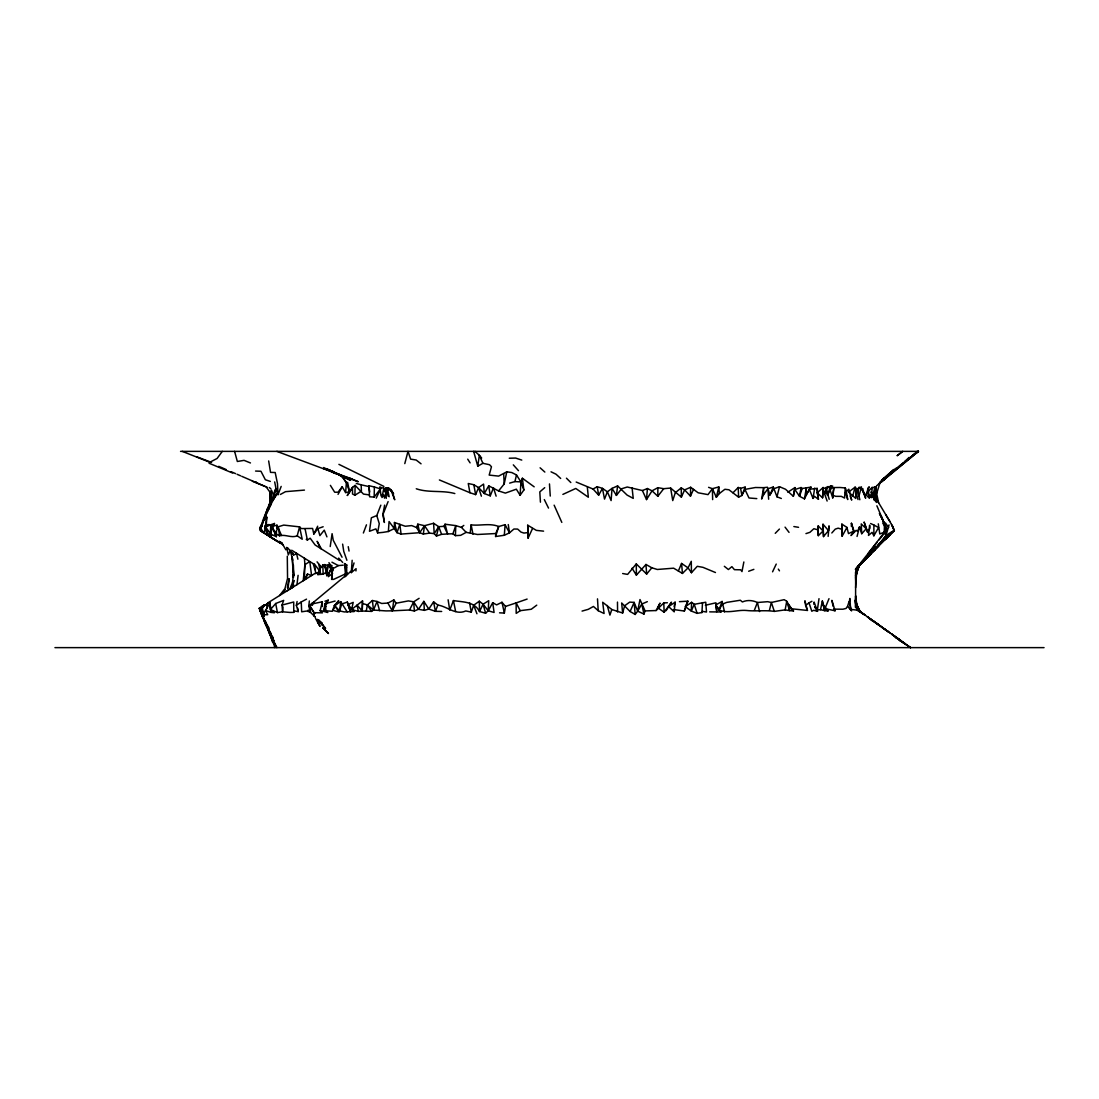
<?xml version="1.0" encoding="UTF-8"?>
<svg xmlns="http://www.w3.org/2000/svg" width="1099" height="1099" viewBox="0 0 1099 1099"><rect width="100%" height="100%" fill="white"/><g stroke="black" fill="none" stroke-linecap="round" stroke-linejoin="round"><path stroke-width="1.5" d="M855.654 572.112L855.654 579.132L856.822 569.296L855.613 587.704M867.674 532.424L864.171 522.245L867.674 532.424L869.955 528.124L869.625 525.198L868.512 535.419L872.056 532.369L873.856 535.79L873.897 525.034L870.614 523.522M313.71 613.462L313.71 615.838L315.399 617.047L308.091 610.192L310.481 611.964L309.643 611.003L309.698 605.7L313.916 602.046M576.192 482.049L593.075 489.041L597.197 486.706L602.472 488.368L604.519 499.097L607.376 491.803L612.047 488.382L616.402 495.402L621.567 488.794L627.241 487.008L642.393 490.539L647.421 488.533L652.037 490.827L657.82 496.267L657.861 487.681L663.727 488.684L670.637 488.052L681.366 497.133L684.622 489.893L690.639 487.269L698.153 492.792L708.003 494.619L712.413 488.684L718.815 486.926L719.364 493.506L716.342 497.284L712.413 488.684L708.594 487.338M857.22 608.132L855.654 596.001L855.571 607.527L855.654 571.782M352.161 560.284L351.295 572.606L356.076 568.678L355.939 570.931M670.637 488.052L672.739 500.594L675.281 492.723L681.243 487.874L684.622 489.893L690.474 496.157L690.639 487.269M368.742 485.689L369.621 496.789L374.155 497.078L374.374 486.967L368.742 485.689L369.786 491.995M719.364 493.506L724.9 489.289L728.939 489.769L738.597 497.174L741.866 495.47L744.943 489.398L755.425 487.516L763.654 487.668L761.593 499.056L763.489 494.784L763.654 487.668L767.459 487.255L769.946 494.99L773.765 488.753L779.507 486.72L785.538 489.261L793.341 496.295L794.975 487.571L787.818 492.201M354.895 495.223L355.142 485.387L352.518 487.352L347.339 495.443L352.518 487.352L352.532 493.987L354.895 495.223L361.406 491.171L361.173 484.824L356.296 483.45M324.974 601.194L328.216 600.164L325.167 603.777L325.991 610.81L332.241 611.291L334.439 605.467L340.731 601.648L339.632 610.907L341.707 603.997L347.339 602.087L350.512 611.923L348.026 604.587L353.205 602.376L351.598 609.519L358.343 611.415L362.23 611.017L362.505 600.878L351.598 609.519L354.015 611.525L344.317 611.937L339.632 610.907L334.439 605.467L338.684 600.645L336.198 604.807M532.534 528.495L528.097 538.112L527.699 525.198L536.339 530.377L543.579 531.147M817.175 488.396L817.189 492.874L822.588 497.792L823.096 487.516L817.189 492.874L818.439 499.289L814.538 496.363L813.04 498.438L809.304 489.261L810.966 487.132L802.215 488.492L801.116 487.53L794.879 489.536L799.481 496.253L804.454 498.864L809.304 489.261L817.175 488.396L818.439 499.289M441.606 534.334L438.735 526.696L433.597 523.275L424.53 525.693L419.681 532.699L416.576 527.52L411.672 525.583L405.256 526.256L394.472 522.492L394.266 528.55L397 532.672L401.08 534.087L419.681 532.699L423.321 534.045L429.517 533.111L434.215 533.619L436.454 536.024L441.606 534.334L447.595 533.935L452.884 533.784L455.412 535.639L460.646 535.337L466.196 532.356L477.447 534.485L495.773 533.537L498.726 526.517L505.1 524.69L509.483 532.836L504.331 535.268L495.58 536.518L495.773 533.537M846.972 527.438L842.136 536.188L841.889 524.141L846.972 527.438L848.483 533.606L853.525 531.243L851.437 523.261L851.34 526.339M455.412 535.639L455.797 525.624L445.054 524.223L444.01 526.311L447.595 533.935L445.054 524.223M691.614 602.321L691.257 611.03L697.151 613.352L701.918 612.541L702.742 611.401L706.506 612.033L705.75 602.238L694.238 604.299L691.614 602.321L685.35 606.648L691.257 611.03L694.238 604.299L697.151 613.352M492.709 602.692L494.083 612.486L488.244 610.769L488.725 600.713L483.065 604.203L479.535 611.539L485.607 613.215L488.244 610.769L492.709 602.692L496.611 604.903L501.968 602.279L505.499 606.428L504.359 613.05L499.55 612.83M822.588 497.792L823.096 487.516M262.922 521.613L266.782 517.148L264.323 533.166L266.755 534.581L268.513 534.581L267.236 533.784L264.735 526.421L268.967 524.484L265.67 526.984L271.178 534.883L270.299 533.853L270.794 524.731L274.448 523.495L273.266 526.448M496.13 496.157L493.492 487.819L490.278 495.841L484.288 493.52L488.712 485.84L498.589 490.923L505.361 493.108L516.338 489.179L520.102 495.278L520.926 481.925L522.368 478.244L534.183 486.83M701.918 612.541L702.522 602.609M855.654 580.341L856.162 571.768M845.213 487.956L844.582 498.053L841.312 496.363L835.693 496.336L832.726 495.223L833.88 487.558L840.062 487.489L845.213 487.956L845.859 488.931L847.714 499.55L845.461 492.517L848.826 489.165L851.684 500.114L850.145 496.102M264.213 611.47L263.994 614.767L267.716 614.712L265.45 610.495L270.052 602.911L270.835 612.363L274.379 612.761L270.491 609.519L270.203 604.326M388.373 531.504L389.073 521.53L394.266 528.55L388.373 531.504L383.002 532.369L377.603 532.905L375.913 528.88L369.47 531.284L371.352 517.794L376.778 515.555L380.831 505.169M504.331 535.268L505.1 524.69M347.6 482.337L349.551 491.803L345.622 492.586L346.391 482.695L341.816 475.647M869.213 495.264L871.438 497.517L872.249 487.2L868.031 491.844M642.393 490.539L646.514 499.578L647.421 488.533M345.897 573.692L333.643 579.379L331.664 579.393L332.599 568.32L328.931 562.647M813.919 604.436L814.112 602.073L817.505 611.332L813.7 610.275L811.79 611.236L809.029 602.843L811.927 601.304M828.151 536.381L829.044 525.858L828.522 530.611L823.508 536.587L823.014 524.264L828.522 530.611M666.076 610.701L668.645 606.607L675.102 602.197L674.209 611.841L668.645 606.607L671.475 602.17L664.153 612.253L657.875 607.829L659.991 603.117L656.089 610.549L645.099 610.92L639.989 599.559L637.681 611.154L635.181 614.451L630.098 611.497L621.663 602.98L622.638 613.022L611.8 609.505L602.678 602.252L604.093 613.517L598.199 610.687L593.446 606.456L588.24 609.341L582.058 611.085M856.08 571.48L855.654 576.164L859.473 565.023M283.047 606.909L282.58 611.813L277.401 612.583L270.491 609.519L275.712 603.502L283.666 600.384L282.017 605.082L282.58 611.813L290.026 612.445L293.763 612.377L294.106 610.92L298.172 611.593L297.802 608.228M276.412 531.092L276.344 536.683L270.299 533.853L272.112 526.352L274.448 523.495M276.701 528.138L276.989 525.185L272.112 526.352L276.344 536.683M817.848 529.814L818.219 525.926L823.096 530.982L818.315 535.639L817.848 529.814L813.851 528.715L809.894 532.342L805.952 533.606M858.621 565.93L855.654 575.739L855.942 572.771M309.341 600.961L308.86 605.755L310.44 612.157L306.621 611.044L301.675 611.8L301.236 601.977L306.525 599.147M732.978 492.778L738.226 487.489L740.589 488.286L745.163 487.118L744.943 489.398L748.982 497.984L756.799 498.616M303.2 580.78L304.89 564.666L304.423 558.182M331.664 579.393L331.994 569.09M830.143 490.154L832.74 497.888L833.88 487.558L829.621 488.615M326.788 575.656L327.914 565.463L324.645 564.584L326.788 575.656L331.541 568.732M269.392 487.53L270.972 488.986M288.007 588.721L289.133 578.706L287.388 587.773M314.41 573.774L289.628 589.256L292.513 582.539L293.474 574.173L293.433 577.36L292.21 557.811L290.15 550.475M363.096 603.681L367.382 604.931L373.468 610.069L385.996 610.907L392.302 610.824L396.121 603.241L393.868 599.944L387.878 603.063L381.696 603.475L377.026 601.483L373.468 610.069L371.558 611.401L362.23 611.017L362.505 600.878M470.207 532.685L471.141 524.855C480.153 526.023 489.701 522.836 498.726 526.517L495.58 536.518M296.964 584.682L298.104 575.34M616.402 495.402L617.597 485.895L627.076 495.072L633.23 498.369L632.062 487.681M332.901 570.711L333.272 567.853M881.741 541.106L885.959 535.776L889.036 524.937M330.222 546.533L332.09 533.674L333.231 540.227L342.05 557.234M441.674 611.47L435.396 611.319L428.789 609.052L423.829 601.359L418.458 609.286L414.35 611.003L409.501 610L392.302 610.824L393.868 599.944M423.321 534.045L424.53 525.693L417.812 524.168L416.576 527.52M520.102 495.278L523.852 490.03L520.926 481.925L516.503 474.974L511.777 472.556L506.79 471.814L498.616 476.114L489.179 475.084L491.473 466.732L489.522 464.712L482.901 463.311L477.777 466.182L479.343 455.316L475.002 451.373M819.002 598.68L817.368 609.945L820.513 609.67L822.354 600.988L824.731 610.687L827.973 610.948L822.876 604.12L822.354 600.988M849.348 601.812L849.843 598.433L850.708 610.137M326.527 574.337L327.914 565.463L330.964 566.713M855.654 577.744L857.041 568.856M266.782 517.148L266.288 525.418L264.735 526.421M813.04 498.438L814.675 488.148M857 569.021L855.654 577.25L858.058 566.534L855.654 575.739M804.454 498.864L806.378 487.722L805.814 495.154L810.966 487.132M875.807 486.596L874.2 495.58L876.535 502.463L874.309 494.179M261.947 526.545L262.771 521.929M724.529 611.951L722.112 601.441L715.71 604.958L718.966 610C727.717 613.901 737.347 609.588 746.564 610.481C755.961 611.511 765.096 609.959 774.314 611.387L785.153 609.876L786.719 601.29L784.191 599.669L771.347 602.472L767.665 601.689L757.403 602.499C752.788 600.246 747.128 599.793 742.388 601.964L740.341 600.246L726.714 602.389L722.222 604.258L718.966 610L720.958 611.964L709.693 611.868M377.603 532.905L379.279 523.687L376.778 515.555M366.324 610.756L367.382 604.931L372.41 600.507L377.026 601.483L379.622 610.673M271.632 535.735L267.236 533.784L267.813 530.68M384.623 505.128L382.837 514.799L384.403 522.465L383.18 513.934L388.112 501.597M793.341 496.295L794.975 487.571M801.116 487.53L799.481 496.253L802.215 488.492M855.654 577.126L858.374 566.205L870.793 553.978L864.446 559.707M298.172 611.593L296.345 605.357L297.087 601.496M261.397 526.517L261.96 523.66M743.858 561.974L741.976 571.59L740.74 569.804L734.434 569.68L731.879 566.658L728.39 569.543L724.337 566.301M871.232 492.132L874.667 500.622L872.661 495.773L875.065 486.775M386.202 490.113L383.839 488.258L381.93 497.504L386.092 494.44L383.839 488.258L379.883 487.187L381.037 495.965L383.331 494.523M498.589 490.923L504.207 483.931L506.79 471.814M674.14 606.607L675.102 602.197M673.508 609.533L684.361 611.044L685.02 608.118M882.662 522.89L885.506 527.685L884.516 532.108L879.791 533.949L878.293 523.838M335.113 601.043L325.167 603.777L323.436 611.332L327.818 612.514L325.991 610.81M867.976 488.313L866.369 495.251L869.446 498.3L867.976 488.313L869.227 486.775L866.369 495.251L863.773 492.874L862.179 489.728L862.564 488.56L860.187 489M885.506 527.685L884.159 533.427L884.475 525.446L886.783 529.251L883.953 533.743M509.661 483.12L514.923 481.568L516.503 474.974M716.342 497.284L718.815 486.926M873.128 493.863L873.732 496.638L876.178 486.445M313.998 612.692L322.419 612.844L320.139 610.701L322.309 601.785L312.528 603.846L309.698 605.7L314.616 613.64L309.698 605.7M436.454 536.024L438.735 526.696L444.01 526.311M312.35 605.412L312.995 602.774L308.86 605.755L310.536 608.626M769.451 610.22L771.347 602.472L774.314 611.387M855.654 577.524L858.456 566.109L862.399 562.125L859.239 565.326L856.368 570.944M273.5 499.028L276.028 488.835L274.681 481.925M781.348 498.493L776.979 496.803L779.507 486.72M275.258 533.564L279.558 535.79C285.465 534.059 291.4 538.359 297.225 535.804L299.56 526.874L283.734 525.088L278.294 526.751L275.258 533.564L275.986 535.529L272.112 526.352M404.789 463.613L408.004 451.373L410.6 459.121L416.191 460.028L421.054 463.819M857.041 536.449L859.583 526.778L861.712 533.716L866.218 528.77L861.259 523.907L861.712 533.716M852.632 496.35L855.104 487.159L855.86 487.709L855.764 498.465L848.607 492.091L855.104 487.159M261.85 525.926L263.004 521.682L260.133 527.534M269.997 506.515L272.154 498.603M622.638 613.022L624.63 605.783L629.713 602.115L634.137 602.403L637.681 611.154L643.959 614.08L645.099 610.92M351.295 572.606L354.029 562.935M268.197 509.757L270.917 500.21L265.161 516.846M384.458 498.177L386.285 491.844M270.162 506.172L275.052 489.824L276.028 488.835L278.02 494.66L281.179 486.404M878.582 502.669L876.659 493.547L879.956 482.846L876.686 485.799M331.17 567.606L328.326 576.673L332.53 573.568L329.412 564.611L332.104 565.82M847.549 606.36L849.005 601.771L851.588 610.907L847.549 606.36L846.093 608.406L842.906 609.217L833.619 609.148L835.034 610.783L826.256 608.887M270.217 502.312L268.857 506.502L272.016 497.613M824.291 494.207L828.11 486.541L822.876 488.986L824.291 494.207L825.651 490.072M264.378 518.508L267.909 507.738L265.491 514.978M268.115 510.527L271.535 500.1L271.055 490.58M611.8 609.505L609.918 615.11L607.252 605.48M856.671 570.862L858.195 566.397M305.673 579.255L307.486 574.035L311.567 575.546L309.808 561.534L304.89 564.666L304.354 580.052L307.486 574.035M396.121 603.241L408.375 600.906L413.719 601.826L418.458 609.286L424.365 610.357L428.789 609.052L433.597 601.84L437.869 605.082C447.197 606.373 455.7 615.577 465.77 610.948L471.292 612.129L473.683 605.233L479.301 601.222L483.065 604.203L488.244 610.769M828.495 491.83L827.382 495.058L826.091 488.684L829.209 499.303M326.87 571.92L323.147 574.186L317.886 574.612L320.18 568.156M452.884 533.784L455.797 525.624L461.388 527.369L466.196 532.356M684.361 611.044L687.878 601.167L679.429 601.675M291.661 587.992L294.326 580.574M718.966 610L722.112 601.441M830.789 485.923L827.382 495.058L832.699 486.046L830.789 485.923L827.272 487.997M363.371 533.001L366.475 524.827M479.301 601.222L479.535 611.539C474.205 601.304 463.022 602.238 453.434 600.562L449.738 610.124L448.117 599.793M754.354 610.33L757.403 602.499L759.574 611.593M745.163 487.118L741.866 495.47L740.589 488.286M437.869 605.082L435.396 611.319L433.597 601.84M262.441 521.407L269.736 503.15L269.887 492.05L266.15 486.898M270.299 533.853L272.085 529.416M824.937 608.654L829.003 598.68M769.946 494.99L773.298 487.022L767.899 488.767L763.489 494.784M475.62 494.619L478.587 487.613L483.587 484.068L484.288 493.52L478.587 487.613L473.82 484.728L468.256 483.505L469.919 492.723L475.62 494.619L473.82 484.728M691.436 572.716L691.285 561.301L688.056 567.867L682.452 573.431L678.371 570.985L681.572 563.43L688.056 567.867L691.436 572.716L697.274 566.315L702.975 567.345L715.463 572.524M344.949 576.893L346.817 572.497M324.631 608.544L323.436 611.332L320.139 610.701M326.417 604.354L328.216 600.164M290.287 550.407L288.323 554.94L286.674 547.398M630.098 611.497L634.137 602.403L635.181 614.451M690.474 496.157L693.538 489.371M859.583 526.778L857.481 531.38L856.148 530.336L851.024 535.556L853.525 531.243M685.35 606.648L687.878 601.167M855.709 492.462L857.357 488.89L861.424 486.843L858.882 496.363L857.357 488.89L859.844 499.743M856.327 570.628L858.374 566.205L855.654 573.609L859.239 565.271M857.014 570.903L859.72 565.051L869.075 555.696M320.674 574.173L318.889 564.35L321.526 567.496L322.818 564.762L325.991 568.609M376.229 498.149L380.803 488.478L379.883 487.187M772.57 571.823L776.237 564.075M317.048 619.836L322.447 624.658L317.268 619.383L322.131 623.257L317.707 619.754M297.225 535.804L302.211 539.238L299.56 526.874L301.277 528.578L312.583 528.454L313.806 534.045L317.693 526.215M409.501 610L413.719 601.826L419.117 598.323M338.039 494.371L342.215 486.761L345.622 492.586M593.075 489.041L598.667 495.154L602.472 488.368L607.376 491.803L611.099 500.581L612.047 488.382L617.597 485.895M873.856 535.79L878.554 527.575L873.897 525.034M637.681 611.154L641.775 604.052L647.325 601.661M856.437 570.779L860.338 564.089M262.853 606.882L260.422 611.044L264.2 616.58L260.394 611.374L262.029 608.434L260.394 611.374L262.853 617.775L260.284 607.596L262.043 615.083L266.549 624.658L263.76 619.973M334.536 607.582L332.873 610.357L339.179 612.006L334.439 605.467M272.676 500.814L277.401 493.135L273.143 499.825L259.666 528.564L260.092 530.529L283.116 544.884M855.97 492.352L859.171 487.132M646.514 499.578L652.037 490.827L657.861 487.681M283.597 592.237L285.314 589.545M438.735 526.696L434.215 533.619L433.597 523.275M656.089 610.549L663.782 602.898L667.368 602.76M374.155 497.078L380.803 488.478M317.886 574.612L319.314 572.538M678.371 570.985L673.618 568.183L657.298 569.474L651.831 567.798L646.652 574.076L636.28 563.911L627.611 574.406L622.652 573.527M314.932 573.499L318.6 572.236M222.3 451.373L217.107 458.462L209.785 462.267L182.297 451.373M313.806 534.045L317.872 528.578L323.161 526.751M342.215 486.761L338.039 492.187L334.687 492.228L330.387 485.36M891.303 532.411L889.256 535.062L894.105 530.611L889.572 535.213M279.586 595.534L284.971 588.569L287.553 578.445L287.292 556.204M857.536 567.908L861.286 563.073M657.82 496.267L663.727 488.684M651.831 567.798L645.965 564.474L636.376 575.148L632.062 568.238M878.994 539.939L883.582 534.21M877.153 542.247L860.723 562.784M867.935 553.772L886.783 529.251L876.878 505.774M880.766 542.15L885.959 535.776L885.368 522.863L888.679 527.52M831.819 532.974L835.281 529.1L838.152 528.166L842.37 529.416M857.275 567.386L888.651 533.688L894.394 530.295L890.245 522.107M884.489 478.147L880.244 482.571L884.53 478.697M350.76 571.26L346.693 575.258L346.68 564.955M775.248 533.331L779.425 529.059M879.021 484.151L884.31 478.848L881.769 481.403L918.407 451.373L883.17 480.428L886.783 476.98M859.72 565.051L894.133 530.652M889.86 534.911L885.011 539.746L889.228 535.556M874.035 550.723L878.719 546.066M890.561 472.405L882.236 479.782L893.473 469.85M872.002 551.561L876.329 547.275L872.537 550.997M869.364 555.283L874.996 549.775M879.612 482.557L884.228 478.065M881.769 481.898L887.992 475.826M888.074 475.785L880.697 482.159M881.48 480.922L883.651 478.834M881.357 481.568L884.626 478.45L878.637 484.027M877.95 545.173L883.747 539.664L879.324 543.703M904.683 461.566L909.079 457.418M893.844 469.452L887.965 474.905L918.036 451.373M892.333 471.636L896.056 468.27M899.49 466.21L902.609 463.421M868.457 555.38L873.32 551.025L868.65 555.174M911.758 456.14L917.212 451.373M544.719 487.668L539.801 491.899L540.433 502.174M909.464 458.049L901.18 464.863M346.377 574.942L312.006 603.53L312.94 602.802M891.674 472.597L896.276 468.875M882.085 480.909L887.868 476.101M461.388 527.369L463.805 525.404M890.121 473.82L894.119 470.647M263.169 605.796L259.501 608.695L261.96 614.891M897.334 455.618L902.746 451.373L897.182 455.618M809.029 602.843L805.608 605.494L804.894 600.782L807.449 610.44L791.198 608.736L786.719 601.29L789.604 610.646L793.505 610.92L788.519 604.574L789.604 610.646L785.153 609.876M268.609 602.939L259.501 608.695L268.829 630.331M536.752 605.151L531.257 609.258L520.212 610.673L516.187 613.407L516.145 602.911L527.122 599.079M296.345 605.357L301.236 601.977M306.236 539.334L307.39 540.062L310.179 538.194L315.097 544.953L339.454 560.38M287.292 590.74L293.007 587.154M262.043 615.083L259.295 608.228L264.502 604.972M267.689 602.98L288.652 589.875M264.31 605.151L261.878 606.621L262.153 611.25M334.22 567.991L338.327 565.587L343.204 565.188M280.355 494.468L285.506 491.665L304.45 490.099M871.548 488.519L874.461 486.967M562.88 494.399L575.78 488.464L588.336 497.215L587.292 486.678M748.666 571.246L753.859 569.364M505.499 606.428L516.145 602.911L520.212 610.673M287.485 547.618L293.612 554.926L297.225 553.69M282.017 605.082L293.708 602.005L293.763 612.377M388.318 489.797L385.9 487.915L386.244 498.383M705.379 605.274L715.902 602.815L716.782 611.745L715.93 606.318M527.465 532.644L523.935 533.07L520.967 532.081L517.67 529.086L513.934 529.017L509.483 532.836L508.274 524.553M369.168 494.88L363.453 494.083L355.142 485.387M509.263 458.228L515.623 458.063L521.778 460.096M850.379 609.341L856.877 610.124L865.325 615.275L860.242 611.676M180.552 451.373L918.448 451.373M54.95 647.627L1044.05 647.627M255.559 471.059L260.944 471.251L265.354 479.755L270.327 481.417M514.923 481.568L520.926 481.925M454.835 493.547C442.169 490.058 428.596 493.039 416.274 488.767M368.399 486.445L361.173 484.824M793.863 526.558L798.547 527.314M820.513 609.67L824.731 610.687L822.876 604.12L824.25 607.143M351.515 478.848L358.233 481.719L276.852 451.373M347.49 477.57L351.927 478.958L333.753 472.336L337.118 473.573L334.536 472.295M374.374 486.967L379.787 488.725M211.558 462.391L197.037 456.909M333.244 471.663L327.598 469.74L333.244 471.663L329.109 470.07M323.188 468.449L329.466 470.619L328.01 470.111M265.45 610.495L270.835 612.363L270.052 602.911M250.462 462.954L244.047 460.357L237.343 461.484L234.595 451.373M252.344 481.238L265.01 486.404M439.394 479.947L469.919 492.723M209.071 463.228L232.672 473.065M218.742 466.333L226.078 469.507M231.12 471.691L235.598 473.642M237.096 474.287L240.667 475.84M241.862 476.362L267.469 487.461M326.444 468.614L330.167 470.248M330.511 565.6L328.258 564.598L331.403 569.818M327.722 469.534L350.608 480.345L331.527 471.031M551.039 471.814L556.012 474.191L560.669 478.463M338.904 464.355L383.908 486.417M389.087 488.959L387.329 488.093L389.17 496.748M323.738 467.528L334.247 473.174L339.344 474.699L338.616 474.328L342.723 477.584L346.391 482.695L349.551 491.803M338.616 474.328L343.85 477.062M331.953 562.207L338.327 565.587M281.674 542.837L278.954 541.312L281.619 542.892M270.285 536.903L277.47 541.381L272.264 538.112M266.562 534.554L272.044 537.947M900.85 640.662L895.822 637.132L910.604 647.627L899.655 640.401L905.384 643.959M291.702 550.242L314.424 564.419M268.225 535.598L274.132 539.307M274.53 539.527L280.121 543.043M262.62 532.095L264.076 533.015L261.713 531.476L260.655 528.853M346.872 565.078L344.44 563.54L346.528 567.51M386.862 487.86L392.233 491.308L394.733 499.798L390.749 489.563L388.4 487.887L393.607 493.904L390.749 489.563M887.868 631.389L882.181 627.584L888.541 631.925L881.055 626.526M865.325 615.275L859.322 611.154L855.86 604.67M905.26 643.808L895.328 637.241L910.604 647.627M869.584 618.38L876.04 623.009L870.751 619.163M879.337 625.29L873.691 621.292L877.648 624.081M896.317 637.447L901.043 640.799L891.536 634.013L904.862 643.533M883.733 628.477L889.874 632.818M857.426 609.643L896.482 637.544L892.058 634.384M875.505 622.556L880.12 625.894L875.01 622.199M825.953 609.409L827.973 610.948M344.646 564.68L345.622 576.384M540.104 467.803L544.843 472.062M791.198 608.736L793.505 610.92M566.438 478.189L570.821 482.543M317.254 619.877L322.859 625.537L320.043 622.048M255.916 481.815L256.96 482.901M338.657 558.086L342.682 562.427M513.302 464.863L518.481 470.674M259.927 528.001L264.777 533.455M362.23 611.017L357.038 605.041L358.343 611.415M354.015 611.525L348.026 604.587L347.339 602.087M481.678 458.022L479.343 455.316L482.901 463.311M276.989 525.185L281.564 535.515M814.702 606.689L816.475 608.86M273.431 640.69L274.654 643.464L271.618 639.275L269.667 633.409L273.775 640.525L269.667 633.409L265.189 620.592M268.307 630.222L271.041 633.697L266.892 625.743M317.062 561.836L321.526 567.496M785.057 527.135L789.055 532.397M320.029 571.507L314.479 564.172L315.756 573.705M715.71 604.958L720.958 611.964M318.215 619.932L325.592 628.436L318.6 619.74M347.174 611.882L340.731 601.648M424.53 525.693L429.517 533.111M778.312 569.117L779.466 570.834M814.744 607.046L817.505 611.332M367.382 604.931L371.558 611.401M467.721 459.176L470.097 462.871M889.764 521.311L876.975 500.004L874.9 489.22M885.821 514.744L890.025 521.791M264.09 619.685L269.131 628.271M281.921 542.988L285.85 549.816M387.878 603.063L392.302 610.824M317.515 621.979L320.029 626.416L315.495 618.394M271.659 635.236L273.184 637.942L269.42 633.738L263.98 619.424L266.906 627.666M856.409 604.848L860.201 611.635L855.654 602.128M321.306 548.882L317.13 541.299L320.716 548.511M324.645 564.584L326.032 567.221M883.198 520.734L879.42 513.439L884.091 522.849M544.307 499.592L548.525 508.095M264.708 620.935L266.549 624.658M561.809 522.382L554.13 505.169M274.764 643.203L276.893 647.627L272.937 642.489L269.461 631.733M292.513 582.539L293.667 585.094M260.449 611.511L265.724 625.015M269.159 631.046L270.972 635.126M885.286 534.251L885.959 535.776M271.563 490.346L273.527 495.237M292.595 552.55L293.612 554.926M881.013 515.582L884.805 524.553M855.654 602.252L859.349 611.017M862.179 489.728L865.669 498.218L862.564 488.56M259.295 608.228L262.18 615.385M891.632 524.415L893.501 529.086M776.979 496.803L773.298 487.022M871.122 491.885L872.661 495.773M326.925 536.861L324.26 530.144L319.891 535.611L317.872 528.578M473.683 605.233L476.939 613.764M806.075 606.73L807.449 610.44M477.777 466.182L473.628 451.373M267.263 626.815L270.972 637.035M822.876 488.986L827.135 501.048M346.886 560.27L343.767 551.437L342.627 544.129M892.525 525.913L893.583 529.045M851.437 523.261L854.266 531.902M478.587 487.613L481.376 496.198M325.167 603.777L326.06 606.689M835.034 610.783L831.902 600.342L833.042 606.208M855.448 490.484L858.031 499.55M270.011 632.969L272.703 642.448M483.065 604.203L485.607 613.215M313.256 563.691L314.973 569.818M394.472 522.492L397 532.672L399.816 524.305L401.08 534.087M272.579 638.725L274.777 647.627M386.079 487.874L388.098 496.13M261.905 531.655L260.669 526.421L260.71 530.913M296.483 553.223L297.884 559.199M267.236 533.784L265.67 526.984L270.794 524.731L270.931 528.111M501.968 602.279L504.359 613.05M417.812 524.168L419.681 532.699M641.775 604.052L643.959 614.08M305.055 528.77L307.39 540.062M453.434 600.562L455.645 611.539M471.141 524.855L472.968 534.141M854.995 600.301L856.877 610.124M275.712 603.502L277.401 612.583M469.548 602.719L471.292 612.129M348.246 546.684L349.042 551.052M292.76 560.229L292.183 557.014L293.776 575.588L293.378 564.968M597.197 486.706L598.667 495.154M870.889 494.234L871.438 497.517M268.664 460.948L270.533 472.378L275.19 472.515L277.484 483.615L278.02 494.66M875.587 486.788L876.659 493.547M488.712 485.84L490.278 495.841M855.654 597.705L857.124 607.912M278.294 526.751L279.558 535.79M522.368 478.244L523.852 490.03M383.839 488.258L384.155 491.033M372.41 600.507L373.468 610.069M873.43 493.671L873.732 496.638M309.973 607.362L310.44 612.157M266.714 603.818L267.139 608.489M855.654 596.07L856.368 604.271M681.572 563.43L682.452 573.431M269.887 491.541L270.381 497.806M767.899 488.767L768.654 499.221M645.965 564.474L646.652 574.076M413.719 601.826L414.35 611.003M549.473 483.931L550.256 496.061M855.654 596.359L856.135 604.216M345.402 564.158L346.103 575.807M597.499 598.859L598.199 610.687M423.829 601.359L424.365 610.357M503.713 474.15L504.207 483.931M823.014 524.264L823.508 536.587M663.782 602.898L664.153 612.253M738.226 487.489L738.597 497.174M322.818 564.762L323.147 574.186M527.699 525.198L528.097 538.112M841.889 524.141L842.136 536.188M712.413 488.684L712.647 499.619M681.243 487.874L681.366 497.133M617.473 602.087L617.583 611.951M832.726 495.223L832.74 497.888M818.219 525.926L818.315 535.639M322.309 601.785L322.35 606.524M636.28 563.911L636.376 575.148M855.654 597.609L855.681 603.791M264.653 604.876L260.422 611.044L263.994 614.767L261.878 606.621L264.653 604.876M875.175 546.725L870.889 552.756L875.175 546.725M859.308 564.515L855.475 569.323L859.308 564.515M918.407 451.373L913.049 455.274L918.407 451.373M879.543 625.482L875.271 622.542L881.686 626.966L879.543 625.482M868.471 617.611L867.235 616.649L872.949 621.21L868.471 617.611M328.422 633.464L322.9 627.982L328.422 633.464"/></g></svg>
